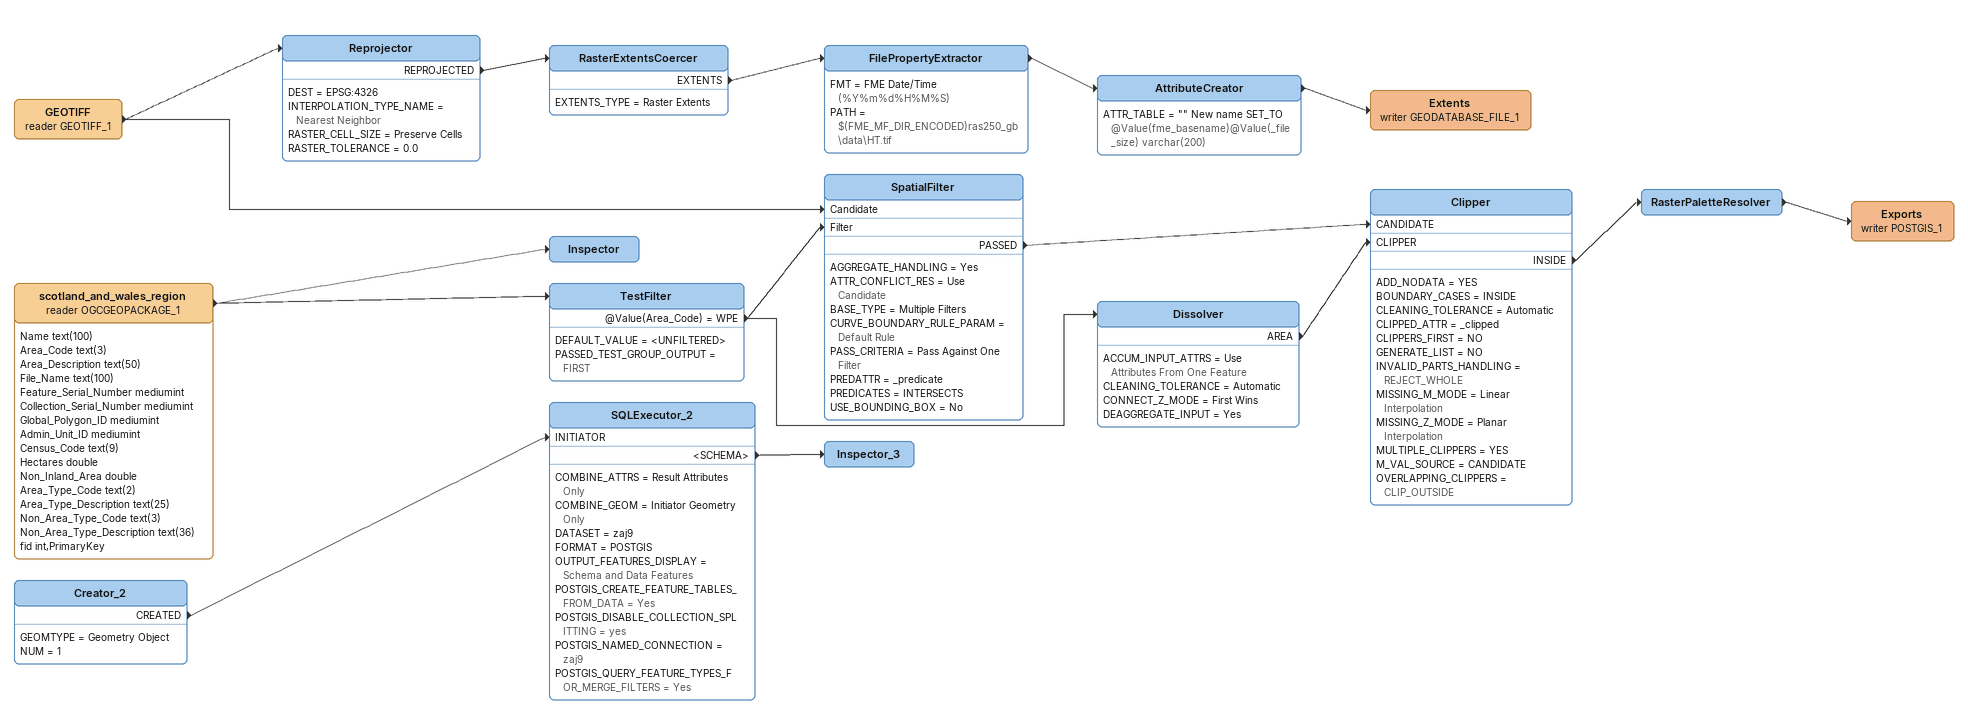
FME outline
GEOTIFF (reader GEOTIFF_1)
    -> Reprojector
    -> SpatialFilter [Candidate]
Reprojector
    DEST = EPSG:4326
    INTERPOLATION_TYPE_NAME = Nearest Neighbor
    RASTER_CELL_SIZE = Preserve Cells
    RASTER_TOLERANCE = 0.0
    REPROJECTED -> RasterExtentsCoercer
RasterExtentsCoercer
    EXTENTS_TYPE = Raster Extents
    EXTENTS -> FilePropertyExtractor
FilePropertyExtractor
    FMT = FME Date/Time (%Y%m%d%H%M%S)
    PATH = $(FME_MF_DIR_ENCODED)ras250_gb\data\HT.tif
    -> AttributeCreator
AttributeCreator
    ATTR_TABLE = "" New name SET_TO @Value(fme_basename)@Value(_file_size) varchar(200)
    -> Extents (writer GEODATABASE_FILE_1)
Extents (writer GEODATABASE_FILE_1)
scotland_and_wales_region (reader OGCGEOPACKAGE_1)
    attributes: Name text(100), Area_Code text(3), Area_Description text(50), File_Name text(100), Feature_Serial_Number mediumint, Collection_Serial_Number mediumint, Global_Polygon_ID mediumint, Admin_Unit_ID mediumint, Census_Code text(9), Hectares double, Non_Inland_Area double, Area_Type_Code text(2), Area_Type_Description text(25), Non_Area_Type_Code text(3), Non_Area_Type_Description text(36), fid int,PrimaryKey
    -> TestFilter
    -> Inspector
Inspector
TestFilter
    DEFAULT_VALUE = <UNFILTERED>
    PASSED_TEST_GROUP_OUTPUT = FIRST
    @Value(Area_Code) = WPE -> SpatialFilter [Filter]
    @Value(Area_Code) = WPE -> Dissolver
SpatialFilter
    AGGREGATE_HANDLING = Yes
    ATTR_CONFLICT_RES = Use Candidate
    BASE_TYPE = Multiple Filters
    CURVE_BOUNDARY_RULE_PARAM = Default Rule
    PASS_CRITERIA = Pass Against One Filter
    PREDATTR = _predicate
    PREDICATES = INTERSECTS
    USE_BOUNDING_BOX = No
    PASSED -> Clipper [CANDIDATE]
Dissolver
    ACCUM_INPUT_ATTRS = Use Attributes From One Feature
    CLEANING_TOLERANCE = Automatic
    CONNECT_Z_MODE = First Wins
    DEAGGREGATE_INPUT = Yes
    AREA -> Clipper [CLIPPER]
Clipper
    ADD_NODATA = YES
    BOUNDARY_CASES = INSIDE
    CLEANING_TOLERANCE = Automatic
    CLIPPED_ATTR = _clipped
    CLIPPERS_FIRST = NO
    GENERATE_LIST = NO
    INVALID_PARTS_HANDLING = REJECT_WHOLE
    MISSING_M_MODE = Linear Interpolation
    MISSING_Z_MODE = Planar Interpolation
    MULTIPLE_CLIPPERS = YES
    M_VAL_SOURCE = CANDIDATE
    OVERLAPPING_CLIPPERS = CLIP_OUTSIDE
    INSIDE -> RasterPaletteResolver
RasterPaletteResolver
    -> Exports (writer POSTGIS_1)
Exports (writer POSTGIS_1)
Creator_2
    GEOMTYPE = Geometry Object
    NUM = 1
    CREATED -> SQLExecutor_2 [INITIATOR]
SQLExecutor_2
    COMBINE_ATTRS = Result Attributes Only
    COMBINE_GEOM = Initiator Geometry Only
    DATASET = zaj9
    FORMAT = POSTGIS
    OUTPUT_FEATURES_DISPLAY = Schema and Data Features
    POSTGIS_CREATE_FEATURE_TABLES_FROM_DATA = Yes
    POSTGIS_DISABLE_COLLECTION_SPLITTING = yes
    POSTGIS_NAMED_CONNECTION = zaj9
    POSTGIS_QUERY_FEATURE_TYPES_FOR_MERGE_FILTERS = Yes
    <SCHEMA> -> Inspector_3
Inspector_3
